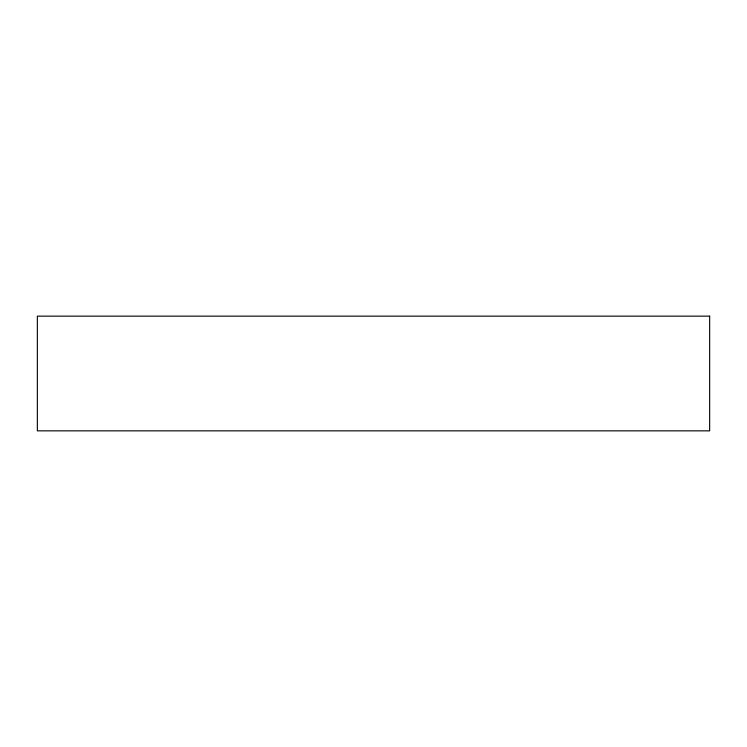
<?xml version="1.0" encoding="UTF-8"?>
<svg xmlns="http://www.w3.org/2000/svg" width="747" height="747" viewBox="0 0 747 747"><rect width="100%" height="100%" fill="white"/><g stroke="black" fill="none" stroke-linecap="round" stroke-linejoin="round"><path stroke-width="1.12" d="M709.65 316.149L37.35 316.149L37.35 430.851L709.65 430.851L709.65 316.149"/></g></svg>
